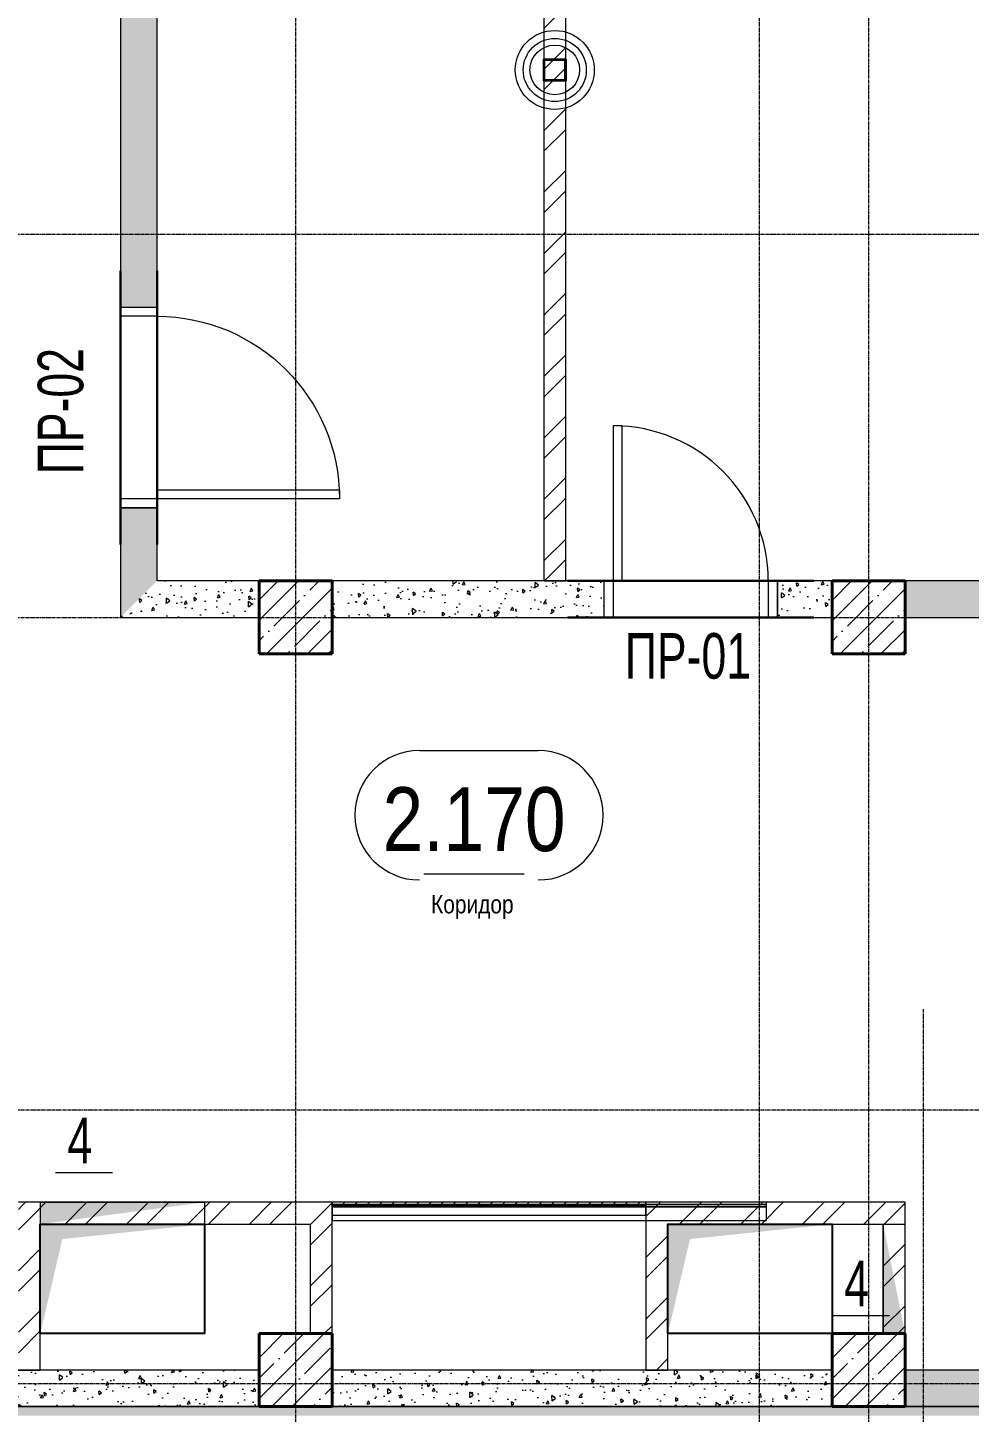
# Model space of a CAD drawing. Header units: millimetres. Extents: x -65509 to 912790, y 446 to 713294.
# Drawn here: x 190686 to 195847, y 195819 to 203407 of the extents above; entities that cross this region are included whole.
import ezdxf
from ezdxf.enums import TextEntityAlignment as Align

# ---------------------------------------------------------------- set-up
doc = ezdxf.new("R2010")
doc.units = ezdxf.units.MM
doc.linetypes.add('CENTER2', pattern=[28.575, 19.05, -3.175, 3.175, -3.175])
doc.linetypes.add('HIDDEN2', pattern=[4.7625, 3.175, -1.5875])
doc.layers.get('Defpoints').update_dxf_attribs({"color": 250})
for name, color, linetype, lineweight in [('АР_Area', 250, 'Continuous', 5), ('АР_Двери', 5, 'Continuous', 9), ('АР_Колонны', 250, 'Continuous', 30), ('АР_Отв. марка', 250, 'Continuous', 9), ('АР_Стены ГКЛ', 250, 'Continuous', 15), ('АР_Стены ЖБ', 250, 'Continuous', 35), ('АР_Стены кирпич', 250, 'Continuous', 20), ('АР_Стены ПЕНОблок', 250, 'Continuous', 20), ('АР_Стены_дефшов', 250, 'Continuous', 0), ('АР_Штриховка', 250, 'Continuous', 0), ('Зашивки ГКЛ на всю высоту', 250, 'Continuous', 25), ('КМ_Фахверки', 250, 'Continuous', 25), ('ОВ_Отверстия', 250, 'Continuous', 5), ('ОВ_Шахты_блок 4.1', 250, 'Continuous', 25), ('РД_Оси_100', 250, 'Continuous', 0)]:
    doc.layers.add(name, color=color, linetype=linetype, lineweight=lineweight)
for name, color, linetype, lineweight, plot in [('АР_Делит', 250, 'Continuous', 0, False), ('РД_Проем', 250, 'Continuous', 0, False), ('РД_проем_инж перемыч_подсчет', 250, 'Continuous', 30, False)]:
    doc.layers.add(name, color=color, linetype=linetype, lineweight=lineweight, plot=plot)
doc.layers.add('РД_Перемычка инж проемов', color=250, linetype='Continuous')
doc.styles.add('Arial0', font='arial.ttf')
doc.styles.add('style1', font='ARIALN.TTF')
doc.styles.add('ккк', font='isocpeur.ttf', dxfattribs={"width": 0.85, "oblique": 15})
pattern_1 = [(45, (142195.16, 127275.07), (-112.2532, 112.2532), []), (45, (142307.41, 127275.07), (-112.2532, 112.2532), [198.4375, -39.6875, 0, -39.6875])]
pattern_2 = [(45, (142195.16, 127275.07), (-168.3798, 168.3798), []), (45, (142307.4, 127275.07), (-168.3798, 168.3798), [])]

# ---------------------------------------------------------------- blocks, each defined once
blk = doc.blocks.new('СОШ_2200_АР_ОСИ_М100_28.05.24')
at = {"layer": 'РД_Оси_100', "linetype": 'CENTER2'}
for p, q in [((49960, -6155), (49960, 139938.679)), ((-5954.958, 75000), (119910, 75000)), ((-5954.958, 72900), (95715.503, 72900))]:
    blk.add_line(p, q, dxfattribs=at)
for points in [[(52500, 139938.679), (52500, -5755), (52358.276, -6155)], [(53100, 139938.679), (53100, -5755), (52949.266, -6155)], [(53400, 70753.904), (53400, -5755), (53550, -6155)], [(119910, 70200), (-5954.958, 70200)], [(95715.503, 68700), (-5454.958, 68700), (-5954.958, 68850)]]:
    blk.add_lwpolyline(points, dxfattribs=at)
blk = doc.blocks.new('otv')
at = {"linetype": 'Continuous'}
blk.add_lwpolyline([(0, -1), (0, 0), (1, 0), (1, -1)], close=True, dxfattribs=at)
blk.add_solid([(0, -1), (0, 0), (0.1346, -0.1366), (1, 0)], dxfattribs=at)
blk = doc.blocks.new('Ф_крпич 120')
at = {"layer": 'АР_Делит', "color": 1}
for radius in [216.3, 173, 136.2]:
    blk.add_circle((60, -60), radius, dxfattribs=at)
at = {"layer": 'КМ_Фахверки'}
blk.add_lwpolyline([(0, 0), (120, 0), (120, -120), (0, -120)], close=True, dxfattribs=at)
at = {"layer": 'КМ_Фахверки', "lineweight": 5}
blk.add_lwpolyline([(6, -6), (114, -6), (114, -114), (6, -114)], close=True, dxfattribs=at)
blk = doc.blocks.new('MOK-МаркаПом_овал_ареал')
for p, q in [((-2.986, 3.764), (3.522, 3.764)), ((-2.75, -3), (2.75, -3))]:
    blk.add_line(p, q)
for centre, radius, start, end in [((-2.986, 0.215), 3.55, 90, 270), ((3.522, 0.215), 3.55, 270, 90), ((-7.411, 0), 7.161, 0, 0.00095)]:
    blk.add_arc(centre, radius, start, end)
at = {"color": 0, "style": 'style1'}
blk.add_attdef('АР-ПОМЕЩЕНИЕ:НОМЕР', text='', height=3, dxfattribs=at).set_placement((0.261, 0), align=Align.MIDDLE)
blk = doc.blocks.new('MOK-МаркаПроема инж.')
blk.add_line((-1.328, -1.754), (1.802, -1.754))
at = {"color": 0, "style": 'Arial0', "width": 0.7}
blk.add_attdef('АР-ПРОЕМ:Коробка', text='', height=2.5, dxfattribs=at).set_placement((0, 0), align=Align.MIDDLE)
blk = doc.blocks.new('MOK-МаркаПеремычки')
at = {"color": 0, "style": 'ккк', "oblique": 15, "width": 0.85}
blk.add_attdef('АР-ПРОЕМ:ПЕРЕМЫЧКА', text='', height=2.5, dxfattribs=at).set_placement((0, 0), align=Align.MIDDLE)

msp = doc.modelspace()

# ---------------------------------------------------------------- hatches: boundary and pattern name
at = {"layer": 'АР_Стены ГКЛ', "linetype": 'Continuous', "lineweight": 0}
h = msp.add_hatch(dxfattribs=at)
h.set_pattern_fill('ANSI31', color=256, scale=15, angle=-360, style=0)
h.set_pattern_definition([(45, (142195.157, 127275.073), (-33.67596, 33.67596), [])])
h.paths.add_polyline_path([(192355.157, 196970.074), (192355.157, 196950.074), (194075.211, 196950.074), (194075.211, 196970.074)], flags=0)
at = {"layer": 'АР_Штриховка', "linetype": 'Continuous', "lineweight": 0}
h = msp.add_hatch(dxfattribs=at)
h.set_pattern_fill('AR-CONC', color=256, angle=-315, style=0)
h.set_pattern_definition([(95, (142195.16, 127275.07), (140.09465, 117.55338), [19.05, -209.55]), (40, (142195.16, 127275.07), (-160.01845, 110.17673), [15.24, -167.6406]), (145.45144, (142206.83, 127284.87), (-19.9238, 227.7301), [16.19, -178.09024]), (91.1842, (142159.24, 127311), (221.41024, 161.9534), [28.575, -314.325]), (141.63556, (142177.7, 127324.5), (-7.0866, 342.82676), [24.285, -267.1356]), (36.18415, (142159.24, 127311), (-7.0866, 342.8268), [22.86, -251.4597]), (66, (142186.18, 127319.97), (179.51998, 34.89515), [19.05, -209.55]), (11, (142186.18, 127319.97), (-86.53993, 173.9412), [15.24, -167.64]), (116.45145, (142201.14, 127322.88), (92.98005, 208.83634), [16.19, -178.08994]), (82.5, (142195.16, 127275.07), (-57.60547, 61.973414), [0, -165.608, 0, -170.18, 0, -168.275]), (52.5, (142195.16, 127275.07), (-23.58973, 118.087), [0, -97.028, 0, -161.798, 0, -64.135]), (12.5, (142155.105, 127235.02), (99.927863, 91.826196), [0, -63.5, 0, -198.12, 0, -262.89]), (2.5, (142137.14, 127217.06), (86.7639, 122.72239), [0, -82.55, 0, -131.572, 0, -186.69])])
h.paths.add_polyline_path([(191395.157, 217825.073), (191261.824, 217875.073), (191195.157, 217825.073), (191195.157, 213975.073), (191395.157, 213975.073)], flags=0)
h.paths.add_polyline_path([(191395.157, 212875.073), (191195.157, 212875.073), (191195.157, 208375.073), (191395.157, 208375.073)], flags=0)
h.paths.add_polyline_path([(191395.157, 207275.073), (191195.157, 207275.073), (191195.157, 201875.073), (191395.157, 201875.073)], flags=0)
h.paths.add_polyline_path([(191395.157, 200775.073), (191195.157, 200775.073), (191195.157, 200175.073), (191395.157, 200375.073)], flags=0)
h = msp.add_hatch(dxfattribs=at)
h.set_pattern_fill('ANSI32', color=256, scale=25, style=0)
h.set_pattern_definition([(45, (142195.16, 127275.07), (-168.3798, 168.3798), []), (45, (142307.4, 127275.07), (-168.3798, 168.3798), [])])
h.paths.add_polyline_path([(193515.157, 206435.073), (193545.157, 206355.073), (193635.157, 206315.073), (193635.157, 212215.073), (193545.157, 212255.073), (193515.157, 212215.073)], flags=0)
h.paths.add_polyline_path([(193515.157, 212335.073), (193545.157, 212255.073), (193635.157, 212215.073), (193635.157, 217825.073), (193515.157, 217825.073)], flags=0)
h.paths.add_polyline_path([(193515.157, 200375.073), (193635.157, 200375.073), (193635.157, 205696.45), (193545.157, 205736.349), (193515.157, 205696.316)], flags=0)
h.paths.add_polyline_path([(193515.157, 205816.316), (193545.157, 205736.349), (193635.157, 205696.45), (193635.157, 206315.073), (193545.157, 206355.073), (193515.157, 206315.073)], flags=0)
h = msp.add_hatch(dxfattribs=at)
h.set_pattern_fill('AR-CONC', color=256, angle=-315, style=0)
h.set_pattern_definition([(95, (142195.16, 127275.07), (140.09465, 117.55338), [19.05, -209.55]), (40, (142195.16, 127275.07), (-160.01845, 110.17673), [15.24, -167.6406]), (145.45144, (142206.83, 127284.87), (-19.9238, 227.7301), [16.19, -178.09024]), (91.1842, (142159.24, 127311), (221.41024, 161.9534), [28.575, -314.325]), (141.63556, (142177.7, 127324.5), (-7.0866, 342.8268), [24.285, -267.1356]), (36.18415, (142159.24, 127311), (-7.0866, 342.8268), [22.86, -251.4597]), (66, (142186.18, 127319.97), (179.51998, 34.89515), [19.05, -209.55]), (11, (142186.18, 127319.97), (-86.53993, 173.9412), [15.24, -167.64]), (116.45145, (142201.14, 127322.88), (92.98005, 208.83634), [16.19, -178.08994]), (82.5, (142195.16, 127275.07), (-57.60547, 61.973414), [0, -165.608, 0, -170.18, 0, -168.275]), (52.5, (142195.16, 127275.07), (-23.58973, 118.087), [0, -97.028, 0, -161.798, 0, -64.135]), (12.5, (142155.105, 127235.02), (99.927863, 91.826196), [0, -63.5, 0, -198.12, 0, -262.89]), (2.5, (142137.14, 127217.06), (86.7639, 122.7224), [0, -82.55, 0, -131.572, 0, -186.69])])
h.paths.add_polyline_path([(191955.157, 200175.073), (191955.157, 200375.073), (191395.157, 200375.073), (191195.157, 200175.073)], flags=0)
at = {"layer": 'АР_Штриховка', "linetype": 'Continuous', "lineweight": 5}
h = msp.add_hatch(dxfattribs=at)
h.set_pattern_fill('ANSI35', color=256, scale=25, style=0)
h.set_pattern_definition(pattern_1)
h.paths.add_polyline_path([(191955.157, 199975.073), (192355.157, 199975.073), (192355.157, 200375.073), (191955.157, 200375.073)], flags=0)
at = {"layer": 'АР_Штриховка', "linetype": 'Continuous', "lineweight": 0}
h = msp.add_hatch(dxfattribs=at)
h.set_pattern_fill('AR-CONC', color=256, angle=-315, style=0)
h.set_pattern_definition([(95, (142195.16, 127275.07), (140.09465, 117.55338), [19.05, -209.55]), (40, (142195.16, 127275.07), (-160.01845, 110.17673), [15.24, -167.6406]), (145.45144, (142206.83, 127284.87), (-19.9238, 227.7301), [16.19, -178.09024]), (91.1842, (142159.24, 127311), (221.41024, 161.9534), [28.575, -314.325]), (141.63556, (142177.7, 127324.5), (-7.0866, 342.8268), [24.285, -267.1356]), (36.18415, (142159.24, 127311), (-7.0866, 342.8268), [22.86, -251.4597]), (66, (142186.18, 127319.97), (179.51998, 34.89515), [19.05, -209.55]), (11, (142186.18, 127319.97), (-86.53993, 173.9412), [15.24, -167.64]), (116.45145, (142201.14, 127322.88), (92.98005, 208.83634), [16.19, -178.08994]), (82.5, (142195.16, 127275.07), (-57.60547, 61.973414), [0, -165.608, 0, -170.18, 0, -168.275]), (52.5, (142195.16, 127275.07), (-23.58973, 118.087), [0, -97.028, 0, -161.798, 0, -64.135]), (12.5, (142155.105, 127235.02), (99.927863, 91.826196), [0, -63.5, 0, -198.12, 0, -262.89]), (2.5, (142137.14, 127217.06), (86.7639, 122.7224), [0, -82.55, 0, -131.572, 0, -186.69])])
h.paths.add_polyline_path([(195095.192, 200175.073), (195095.157, 200375.073), (194795.192, 200375.021), (194795.227, 200175.021)], flags=0)
h.paths.add_polyline_path([(193845.192, 200174.857), (193845.157, 200374.857), (192355.157, 200374.599), (192355.192, 200174.599)], flags=0)
at = {"layer": 'АР_Штриховка', "linetype": 'Continuous', "lineweight": 5}
h = msp.add_hatch(dxfattribs=at)
h.set_pattern_fill('ANSI35', color=256, scale=25, style=0)
h.set_pattern_definition(pattern_1)
h.paths.add_polyline_path([(195095.157, 199975.073), (195495.157, 199975.073), (195495.157, 200375.073), (195095.157, 200375.073)], flags=0)
at = {"layer": 'АР_Штриховка', "linetype": 'Continuous', "lineweight": 0}
h = msp.add_hatch(dxfattribs=at)
h.set_pattern_fill('AR-CONC', color=256, angle=-315, style=0)
h.set_pattern_definition([(95, (142195.16, 127275.07), (140.09465, 117.55338), [19.05, -209.55]), (40, (142195.16, 127275.07), (-160.01845, 110.17673), [15.24, -167.6406]), (145.45144, (142206.83, 127284.87), (-19.9238, 227.7301), [16.19, -178.09024]), (91.1842, (142159.24, 127311), (221.41024, 161.9534), [28.575, -314.325]), (141.63556, (142177.7, 127324.5), (-7.0866, 342.8268), [24.285, -267.1356]), (36.18415, (142159.24, 127311), (-7.0866, 342.8268), [22.86, -251.4597]), (66, (142186.18, 127319.97), (179.51998, 34.89515), [19.05, -209.55]), (11, (142186.18, 127319.97), (-86.53993, 173.9412), [15.24, -167.64]), (116.45145, (142201.14, 127322.88), (92.98005, 208.83634), [16.19, -178.08994]), (82.5, (142195.16, 127275.07), (-57.60547, 61.973414), [0, -165.608, 0, -170.18, 0, -168.275]), (52.5, (142195.16, 127275.07), (-23.58973, 118.087), [0, -97.028, 0, -161.798, 0, -64.135]), (12.5, (142155.105, 127235.02), (99.927863, 91.826196), [0, -63.5, 0, -198.12, 0, -262.89]), (2.5, (142137.14, 127217.06), (86.7639, 122.7224), [0, -82.55, 0, -131.572, 0, -186.69])])
h.paths.add_polyline_path([(200495.157, 200175.073), (200495.157, 200375.073), (199595.157, 200375.073), (199528.491, 200225.073), (199595.157, 200175.073)], flags=0)
h.paths.add_polyline_path([(199395.157, 200175.073), (199528.491, 200225.073), (199595.157, 200375.073), (196595.157, 200375.073), (196461.824, 200325.073), (196395.157, 200175.073)], flags=0)
h.paths.add_polyline_path([(196395.157, 200175.073), (196461.824, 200325.073), (196395.157, 200375.073), (195495.157, 200375.073), (195495.157, 200175.073)], flags=0)
h = msp.add_hatch(dxfattribs=at)
h.set_pattern_fill('ANSI32', color=256, scale=25, style=0)
h.set_pattern_definition([(45, (142195.16, 127275.07), (-168.3798, 168.3798), []), (45, (142307.4, 127275.07), (-168.3798, 168.3798), [])])
h.paths.add_polyline_path([(190635.15, 196050.079), (190755.15, 196050.079), (190755.15, 196850.073), (190635.15, 196970.073)], flags=0)
h = msp.add_hatch(dxfattribs=at)
h.set_pattern_fill('ANSI32', color=256, scale=25, style=0)
h.set_pattern_definition(pattern_2)
h.paths.add_polyline_path([(190635.15, 196970.073), (190755.15, 196850.073), (192235.157, 196850.073), (192355.157, 196970.073)], flags=0)
h = msp.add_hatch(dxfattribs=at)
h.set_pattern_fill('ANSI32', color=256, scale=25, angle=-360, style=0)
h.set_pattern_definition([(45, (142195.16, 127275.07), (-168.3798, 168.3798), []), (45, (142307.4, 127275.07), (-168.3798, 168.3798), [])])
h.paths.add_polyline_path([(192355.157, 196970.073), (192235.157, 196850.073), (192235.158, 196250.079), (192355.158, 196250.079)], flags=0)
h = msp.add_hatch(dxfattribs=at)
h.set_pattern_fill('ANSI32', color=256, scale=25, style=0)
h.set_pattern_definition([(45, (142195.16, 127275.07), (-168.3798, 168.3798), []), (45, (142307.4, 127275.07), (-168.3798, 168.3798), [])])
h.paths.add_polyline_path([(194075.157, 196050.073), (194195.157, 196050.073), (194195.157, 196850.073), (194075.157, 196970.073)], flags=0)
h = msp.add_hatch(dxfattribs=at)
h.set_pattern_fill('ANSI32', color=256, scale=25, style=0)
h.set_pattern_definition(pattern_2)
h.paths.add_polyline_path([(194075.157, 196970.073), (194195.157, 196850.073), (195375.158, 196850.073), (195495.158, 196970.073)], flags=0)
h = msp.add_hatch(dxfattribs=at)
h.set_pattern_fill('ANSI32', color=256, scale=25, angle=-360, style=0)
h.set_pattern_definition([(45, (142195.16, 127275.07), (-168.3798, 168.3798), []), (45, (142307.4, 127275.07), (-168.3798, 168.3798), [])])
h.paths.add_polyline_path([(195495.158, 196970.073), (195375.158, 196850.073), (195375.157, 196250.073), (195495.157, 196250.073)], flags=0)
at = {"layer": 'АР_Штриховка', "linetype": 'Continuous', "lineweight": 5}
h = msp.add_hatch(dxfattribs=at)
h.set_pattern_fill('ANSI35', color=256, scale=25, style=0)
h.set_pattern_definition(pattern_1)
h.paths.add_polyline_path([(191955.157, 195850.073), (192355.157, 195850.073), (192355.157, 196250.073), (191955.157, 196250.073)], flags=0)
h = msp.add_hatch(dxfattribs=at)
h.set_pattern_fill('ANSI35', color=256, scale=25, style=0)
h.set_pattern_definition(pattern_1)
h.paths.add_polyline_path([(195095.157, 195850.073), (195495.157, 195850.073), (195495.157, 196250.073), (195095.157, 196250.073)], flags=0)
at = {"layer": 'АР_Штриховка', "linetype": 'Continuous', "lineweight": 0}
h = msp.add_hatch(dxfattribs=at)
h.set_pattern_fill('AR-CONC', color=256, angle=-315, style=0)
h.set_pattern_definition([(95, (142195.16, 127275.07), (140.09465, 117.55338), [19.05, -209.55]), (40, (142195.16, 127275.07), (-160.01845, 110.17673), [15.24, -167.6406]), (145.45144, (142206.83, 127284.87), (-19.9238, 227.7301), [16.19, -178.09024]), (91.1842, (142159.24, 127311), (221.41024, 161.9534), [28.575, -314.325]), (141.63556, (142177.7, 127324.5), (-7.0866, 342.8268), [24.285, -267.1356]), (36.18415, (142159.24, 127311), (-7.0866, 342.8268), [22.86, -251.4597]), (66, (142186.18, 127319.97), (179.51998, 34.89515), [19.05, -209.55]), (11, (142186.18, 127319.97), (-86.53993, 173.9412), [15.24, -167.64]), (116.45145, (142201.14, 127322.88), (92.98005, 208.83634), [16.19, -178.08994]), (82.5, (142195.16, 127275.07), (-57.60547, 61.973414), [0, -165.608, 0, -170.18, 0, -168.275]), (52.5, (142195.16, 127275.07), (-23.58973, 118.087), [0, -97.028, 0, -161.798, 0, -64.135]), (12.5, (142155.105, 127235.02), (99.927863, 91.826196), [0, -63.5, 0, -198.12, 0, -262.89]), (2.5, (142137.14, 127217.06), (86.7639, 122.7224), [0, -82.55, 0, -131.572, 0, -186.69])])
h.paths.add_polyline_path([(191955.158, 195850.077), (191955.149, 196050.077), (188445.157, 196049.927), (188445.166, 195849.927)], flags=0)
h = msp.add_hatch(dxfattribs=at)
h.set_pattern_fill('AR-CONC', color=256, angle=-315, style=0)
h.set_pattern_definition([(95, (142195.16, 127275.07), (140.09465, 117.55338), [19.05, -209.55]), (40, (142195.16, 127275.07), (-160.01845, 110.17673), [15.24, -167.6406]), (145.45144, (142206.83, 127284.87), (-19.9238, 227.7301), [16.19, -178.09024]), (91.1842, (142159.24, 127311), (221.41024, 161.9534), [28.575, -314.325]), (141.63556, (142177.7, 127324.5), (-7.0866, 342.8268), [24.285, -267.1356]), (36.18415, (142159.24, 127311), (-7.0866, 342.8268), [22.86, -251.4597]), (66, (142186.18, 127319.97), (179.51998, 34.89515), [19.05, -209.55]), (11, (142186.18, 127319.97), (-86.53993, 173.9412), [15.24, -167.64]), (116.45145, (142201.14, 127322.88), (92.98005, 208.83634), [16.19, -178.08994]), (82.5, (142195.16, 127275.07), (-57.60547, 61.973414), [0, -165.608, 0, -170.18, 0, -168.275]), (52.5, (142195.16, 127275.07), (-23.58973, 118.087), [0, -97.028, 0, -161.798, 0, -64.135]), (12.5, (142155.105, 127235.02), (99.927863, 91.826196), [0, -63.5, 0, -198.12, 0, -262.89]), (2.5, (142137.14, 127217.06), (86.7639, 122.7224), [0, -82.55, 0, -131.572, 0, -186.69])])
h.paths.add_polyline_path([(195095.16, 195850.077), (195095.149, 196050.077), (192355.157, 196049.927), (192355.168, 195849.927)], flags=0)
h = msp.add_hatch(dxfattribs=at)
h.set_pattern_fill('AR-CONC', color=256, angle=-315, style=0)
h.set_pattern_definition([(95, (142195.16, 127275.07), (140.09465, 117.55338), [19.05, -209.55]), (40, (142195.16, 127275.07), (-160.01845, 110.17673), [15.24, -167.6406]), (145.45144, (142206.83, 127284.87), (-19.9238, 227.7301), [16.19, -178.09024]), (91.1842, (142159.24, 127311), (221.41024, 161.9534), [28.575, -314.325]), (141.63556, (142177.7, 127324.5), (-7.0866, 342.8268), [24.285, -267.1356]), (36.18415, (142159.24, 127311), (-7.0866, 342.8268), [22.86, -251.4597]), (66, (142186.18, 127319.97), (179.51998, 34.89515), [19.05, -209.55]), (11, (142186.18, 127319.97), (-86.53993, 173.9412), [15.24, -167.64]), (116.45145, (142201.14, 127322.88), (92.98005, 208.83634), [16.19, -178.08994]), (82.5, (142195.16, 127275.07), (-57.60547, 61.973414), [0, -165.608, 0, -170.18, 0, -168.275]), (52.5, (142195.16, 127275.07), (-23.58973, 118.087), [0, -97.028, 0, -161.798, 0, -64.135]), (12.5, (142155.105, 127235.02), (99.927863, 91.826196), [0, -63.5, 0, -198.12, 0, -262.89]), (2.5, (142137.14, 127217.06), (86.7639, 122.7224), [0, -82.55, 0, -131.572, 0, -186.69])])
h.paths.add_polyline_path([(200495.155, 195850.075), (200495.155, 196050.075), (199895.157, 196050.074), (199895.158, 195850.074)], flags=0)
h.paths.add_polyline_path([(199895.158, 195850.074), (199895.157, 196050.074), (198595.157, 196050.074), (198595.158, 195850.074)], flags=0)
h.paths.add_polyline_path([(196595.157, 195850.073), (196595.157, 196050.073), (195495.157, 196050.073), (195495.158, 195850.073)], flags=0)
h = msp.add_hatch(dxfattribs=at)
h.set_pattern_fill('HONEY', color=256, scale=10, style=0)
h.set_pattern_definition([(360, (142195.157, 127275.073), (47.625, 27.4963064), [31.75, -63.5]), (120, (142195.157, 127275.073), (-47.625, 27.496307), [31.75, -63.5]), (60, (142195.157, 127275.073), (1e-07, 54.992613), [-63.5, 31.75])])
h.paths.add_polyline_path([(187895.157, 195850.073), (187895.157, 195800.073), (187995.325, 195800.073), (188011.98, 195837.573), (187995.309, 195850.073)], flags=0)
h.paths.add_polyline_path([(188045.309, 195850.073), (188011.98, 195837.573), (187995.325, 195800.073), (196655.157, 195800.073), (196655.157, 195850.073)], flags=0)
h.paths.add_polyline_path([(198535.157, 195850.073), (198535.157, 195800.073), (207995.156, 195800.073), (207995.156, 195850.073)], flags=0)
at = {"layer": 'ОВ_Отверстия', "linetype": 'Continuous', "lineweight": 5}
for points in [[(191655.15, 196970.073), (190755.15, 196970.073), (191205.15, 196910.073)], [(190755.15, 196970.073), (190755.15, 196850.073), (191205.15, 196910.073)], [(195375.158, 196850.073), (195375.157, 196250.073), (195435.158, 196550.073)], [(195375.157, 196250.073), (195495.157, 196250.073), (195435.158, 196550.073)]]:
    msp.add_hatch(color=256, dxfattribs=at).paths.add_polyline_path(points, flags=0)

# ---------------------------------------------------------------- linework, layer by layer
at = {"layer": 'АР_Двери', "linetype": 'Continuous', "lineweight": 9}
for points in [[(191195.157, 201825.073), (191195.157, 201875.073), (191395.157, 201875.073), (191395.157, 201825.073)], [(193895.192, 200374.865), (193945.192, 200374.874), (193945.045, 201224.874), (193895.045, 201224.865)], [(191395.157, 200825.073), (191395.157, 200875.073), (192395.157, 200875.073), (192395.157, 200825.073)], [(191195.157, 200825.073), (191195.157, 200775.073), (191395.157, 200775.073), (191395.157, 200825.073)], [(193895.227, 200174.865), (193845.227, 200174.857), (193845.192, 200374.857), (193895.192, 200374.865)], [(194745.227, 200175.012), (194795.227, 200175.021), (194795.192, 200375.021), (194745.192, 200375.012)]]:
    msp.add_lwpolyline(points, close=True, dxfattribs=at)
at = {"layer": 'АР_Двери', "linetype": 'Continuous', "lineweight": 9, "extrusion": (0, 0, -1)}
msp.add_arc((-191395.157, 200825.073), 1000, 90, 180, dxfattribs=at)
at = {"layer": 'АР_Двери', "linetype": 'Continuous', "lineweight": 9}
msp.add_arc((193895.192, 200374.865), 850, 0.0099001, 90.0099001, dxfattribs=at)
at = {"layer": 'АР_Колонны', "linetype": 'HIDDEN2', "lineweight": 25}
for p, q in [((191955.157, 200375.073), (192355.157, 200375.073)), ((191955.157, 199975.073), (191955.157, 200375.073)), ((192355.157, 200375.073), (192355.157, 199975.073)), ((195095.157, 200375.073), (195495.157, 200375.073)), ((195095.157, 199975.073), (195095.157, 200375.073)), ((195495.157, 200375.073), (195495.157, 199975.073)), ((192355.157, 199975.073), (191955.157, 199975.073)), ((195495.157, 199975.073), (195095.157, 199975.073)), ((191955.157, 196250.073), (192355.157, 196250.073)), ((191955.157, 195850.073), (191955.157, 196250.073)), ((192355.157, 196250.073), (192355.157, 195850.073)), ((195095.157, 196250.073), (195495.157, 196250.073)), ((195095.157, 195850.073), (195095.157, 196250.073)), ((195495.157, 196250.073), (195495.157, 195850.073)), ((192355.157, 195850.073), (191955.157, 195850.073)), ((195495.157, 195850.073), (195095.157, 195850.073))]:
    msp.add_line(p, q, dxfattribs=at)
at = {"layer": 'АР_Колонны', "linetype": 'Continuous', "lineweight": 35}
for p, q in [((191955.157, 200375.073), (192355.157, 200375.073)), ((191955.157, 199975.073), (191955.157, 200375.073)), ((192355.157, 199975.073), (192355.157, 200375.073)), ((195095.157, 200375.073), (195495.157, 200375.073)), ((195095.157, 199975.073), (195095.157, 200375.073)), ((195495.157, 199975.073), (195495.157, 200375.073)), ((191955.157, 199975.073), (192355.157, 199975.073)), ((195095.157, 199975.073), (195495.157, 199975.073)), ((191955.157, 196250.073), (192355.157, 196250.073)), ((191955.157, 195850.073), (191955.157, 196250.073)), ((192355.157, 195850.073), (192355.157, 196250.073)), ((195095.157, 196250.073), (195495.157, 196250.073)), ((195095.157, 195850.073), (195095.157, 196250.073)), ((195495.157, 195850.073), (195495.157, 196250.073)), ((191955.157, 195850.073), (192355.157, 195850.073)), ((195095.157, 195850.073), (195495.157, 195850.073))]:
    msp.add_line(p, q, dxfattribs=at)
at = {"layer": 'АР_Стены ГКЛ', "linetype": 'Continuous', "lineweight": 5}
for p, q in [((192355.157, 196970.074), (192355.157, 196950.074)), ((194075.211, 196970.074), (192355.157, 196970.074)), ((192355.157, 196950.074), (192355.157, 196900.074)), ((194075.211, 196950.074), (192355.157, 196950.074)), ((192355.157, 196950.074), (194075.211, 196950.074)), ((194075.211, 196950.074), (194075.211, 196970.074)), ((194075.211, 196900.074), (194075.211, 196950.074)), ((192355.157, 196900.074), (194075.211, 196900.074))]:
    msp.add_line(p, q, dxfattribs=at)
at = {"layer": 'АР_Стены ЖБ', "linetype": 'Continuous', "lineweight": 40}
for p, q in [((192355.157, 200375.073), (191955.157, 200375.073)), ((191955.157, 200375.073), (191955.157, 199975.073)), ((192355.157, 199975.073), (192355.157, 200375.073)), ((195495.157, 200375.073), (195095.157, 200375.073)), ((195095.157, 200375.073), (195095.157, 199975.073)), ((195495.157, 199975.073), (195495.157, 200375.073)), ((191955.157, 199975.073), (192355.157, 199975.073)), ((195095.157, 199975.073), (195495.157, 199975.073)), ((192355.157, 196250.073), (191955.157, 196250.073)), ((191955.157, 196250.073), (191955.157, 195850.073)), ((192355.157, 195850.073), (192355.157, 196250.073)), ((195495.157, 196250.073), (195095.157, 196250.073)), ((195095.157, 196250.073), (195095.157, 195850.073)), ((195495.157, 195850.073), (195495.157, 196250.073)), ((191955.157, 195850.073), (192355.157, 195850.073)), ((195095.157, 195850.073), (195495.157, 195850.073))]:
    msp.add_line(p, q, dxfattribs=at)
at = {"layer": 'АР_Стены кирпич', "linetype": 'Continuous', "lineweight": 20}
for p, q in [((193635.157, 200375.073), (193635.157, 217825.073)), ((193515.157, 205696.316), (193515.157, 200375.073)), ((193515.157, 200375.073), (193635.157, 200375.073)), ((192355.157, 196970.073), (190635.15, 196970.073)), ((192355.158, 196250.079), (192355.157, 196970.073)), ((194075.157, 196970.073), (194075.157, 196050.073)), ((195495.158, 196970.073), (194075.157, 196970.073)), ((195495.157, 196250.073), (195495.158, 196970.073)), ((190755.15, 196050.079), (190755.15, 196850.073)), ((190755.15, 196850.073), (192235.157, 196850.073)), ((192235.157, 196850.073), (192235.158, 196250.079)), ((194195.157, 196050.073), (194195.157, 196850.073)), ((194195.157, 196850.073), (195375.158, 196850.073)), ((195375.158, 196850.073), (195375.157, 196250.073)), ((192235.158, 196250.079), (192355.158, 196250.079)), ((195375.157, 196250.073), (195495.157, 196250.073)), ((190635.15, 196050.079), (190755.15, 196050.079)), ((194075.157, 196050.073), (194195.157, 196050.073))]:
    msp.add_line(p, q, dxfattribs=at)
at = {"layer": 'АР_Стены ПЕНОблок', "linetype": 'Continuous', "lineweight": 20}
for p, q in [((191195.157, 207275.073), (191195.157, 201875.073)), ((191395.157, 201875.073), (191395.157, 207275.073)), ((191195.157, 201875.073), (191395.157, 201875.073)), ((191395.157, 200775.073), (191195.157, 200775.073)), ((191195.157, 200775.073), (191195.157, 200175.073)), ((191395.157, 200375.073), (191395.157, 200775.073)), ((191955.157, 200375.073), (191395.157, 200375.073)), ((191955.157, 200175.073), (191955.157, 200375.073)), ((193845.157, 200374.857), (192355.157, 200374.599)), ((192355.157, 200374.599), (192355.192, 200174.599)), ((193845.192, 200174.857), (193845.157, 200374.857)), ((195095.157, 200375.073), (194795.192, 200375.021)), ((194795.192, 200375.021), (194795.227, 200175.021)), ((195095.192, 200175.073), (195095.157, 200375.073)), ((196395.157, 200375.073), (195495.157, 200375.073)), ((195495.157, 200375.073), (195495.157, 200175.073)), ((191195.157, 200175.073), (191955.157, 200175.073)), ((192355.192, 200174.599), (193845.192, 200174.857)), ((194795.227, 200175.021), (195095.192, 200175.073)), ((195495.157, 200175.073), (196395.157, 200175.073)), ((191955.149, 196050.077), (188445.157, 196049.927)), ((191955.158, 195850.077), (191955.149, 196050.077)), ((195095.149, 196050.077), (192355.157, 196049.927)), ((192355.157, 196049.927), (192355.168, 195849.927)), ((195095.16, 195850.077), (195095.149, 196050.077)), ((196595.157, 196050.073), (195495.157, 196050.073)), ((195495.157, 196050.073), (195495.158, 195850.073)), ((188445.166, 195849.927), (191955.158, 195850.077)), ((192355.168, 195849.927), (195095.16, 195850.077)), ((195495.158, 195850.073), (196595.157, 195850.073))]:
    msp.add_line(p, q, dxfattribs=at)
at = {"layer": 'АР_Стены_дефшов', "linetype": 'Continuous', "lineweight": 0}
msp.add_line((196655.157, 195850.073), (188045.309, 195850.073), dxfattribs=at)
at = {"layer": 'Зашивки ГКЛ на всю высоту', "linetype": 'Continuous', "lineweight": 0}
for p, q in [((194735.139, 196970.074), (192355.147, 196969.819)), ((192355.147, 196969.819), (192355.148, 196957.319)), ((192355.148, 196957.319), (194735.141, 196957.574)), ((194735.141, 196957.574), (192355.148, 196957.319)), ((192355.148, 196957.319), (192355.149, 196944.819)), ((192355.149, 196944.819), (194735.142, 196945.074)), ((194735.142, 196945.074), (192355.149, 196944.819)), ((192355.149, 196944.819), (192355.157, 196869.819)), ((194735.141, 196957.574), (194735.139, 196970.074)), ((194735.142, 196945.074), (194735.141, 196957.574)), ((194735.15, 196870.074), (194735.142, 196945.074)), ((192355.157, 196869.819), (194735.15, 196870.074))]:
    msp.add_line(p, q, dxfattribs=at)
at = {"layer": 'ОВ_Отверстия', "linetype": 'Continuous', "lineweight": 9}
for p, q in [((190755.15, 196970.073), (191655.15, 196970.073)), ((190755.15, 196970.073), (190755.15, 196850.073)), ((191655.15, 196970.073), (191655.15, 196850.073)), ((190755.15, 196850.073), (191655.15, 196850.073)), ((195375.157, 196250.073), (195375.158, 196850.073)), ((195375.158, 196850.073), (195495.158, 196850.073)), ((195495.157, 196250.073), (195495.158, 196850.073)), ((195375.157, 196250.073), (195495.157, 196250.073))]:
    msp.add_line(p, q, dxfattribs=at)
at = {"layer": 'РД_Проем', "linetype": 'Continuous', "lineweight": 0}
for p, q in [((191195.157, 200775.073), (191195.157, 201875.073)), ((191395.157, 200775.073), (191395.157, 201875.073)), ((194795.157, 200375.021), (193845.157, 200374.857)), ((194795.192, 200175.021), (193845.192, 200174.857))]:
    msp.add_line(p, q, dxfattribs=at)
at = {"layer": 'РД_проем_инж перемыч_подсчет', "linetype": 'Continuous', "lineweight": 30}
for p, q in [((191195.157, 200575.073), (191195.157, 202075.073)), ((191395.157, 200575.073), (191395.157, 202075.073)), ((194995.157, 200375.056), (193645.157, 200374.822)), ((194995.192, 200175.056), (193645.192, 200174.822))]:
    msp.add_line(p, q, dxfattribs=at)

# ---------------------------------------------------------------- block references
at = {"layer": 'АР_Area', "linetype": 'Continuous', "lineweight": 5}
ref = msp.add_blockref('MOK-МаркаПом_овал_ареал', (193132.849, 199069.504), dxfattribs=dict(at, xscale=100, yscale=100, zscale=100))
ref.add_attrib('АР-ПОМЕЩЕНИЕ:НОМЕР', '2.170', dxfattribs={"layer": '0', "color": 0, "height": 350, "style": 'style1'}).set_placement((193132.849, 199069.504), align=Align.MIDDLE)
ref.add_attrib('АР-ПОМЕЩЕНИЕ:НАИМЕНОВАНИЕ', 'Коридор', dxfattribs={"layer": 'Defpoints', "color": 2, "height": 100, "style": 'style1'}).set_placement((193123.434, 198588.111), align=Align.MIDDLE)
at = {"layer": 'АР_Отв. марка', "linetype": 'Continuous', "lineweight": 9, "xscale": 100, "yscale": 100, "zscale": 100}
for p in [(190971.828, 197308.415, -20), (195229.619, 196525.105, -20)]:
    msp.add_blockref('MOK-МаркаПроема инж.', p, dxfattribs=at).add_auto_attribs({'АР-ПРОЕМ:Коробка': '4'})
at = {"layer": 'КМ_Фахверки', "rotation": 270}
msp.add_blockref('Ф_крпич 120', (193635.157, 203235.073), dxfattribs=at)
at = {"layer": 'ОВ_Шахты_блок 4.1', "xscale": 900, "yscale": 600}
for p in [(190755.15, 196850.073), (194195.157, 196850.073)]:
    msp.add_blockref('otv', p, dxfattribs=at)
at = {"layer": 'РД_Оси_100'}
msp.add_blockref('СОШ_2200_АР_ОСИ_М100_28.05.24', (142195.157, 127275.073), dxfattribs=at)
at = {"layer": 'РД_Перемычка инж проемов', "linetype": 'Continuous', "lineweight": -3}
ref = msp.add_blockref('MOK-МаркаПеремычки', (190866.127, 201305.483, 200), dxfattribs=dict(at, xscale=100, yscale=100, zscale=100, rotation=89.99999999999997))
ref.add_attrib('АР-ПРОЕМ:ПЕРЕМЫЧКА', 'ПР-02', dxfattribs={"layer": '0', "color": 0, "height": 250, "rotation": 90, "style": 'Arial0', "width": 0.7}).set_placement((190866.127, 201305.483, 200), align=Align.MIDDLE)
ref = msp.add_blockref('MOK-МаркаПеремычки', (194305.104, 199964.293, 200), dxfattribs=dict(at, xscale=100, yscale=100, zscale=100))
ref.add_attrib('АР-ПРОЕМ:ПЕРЕМЫЧКА', 'ПР-01', dxfattribs={"layer": '0', "color": 0, "height": 250, "style": 'Arial0', "width": 0.7}).set_placement((194305.104, 199964.293, 200), align=Align.MIDDLE)

doc.saveas('drawing.dxf')
